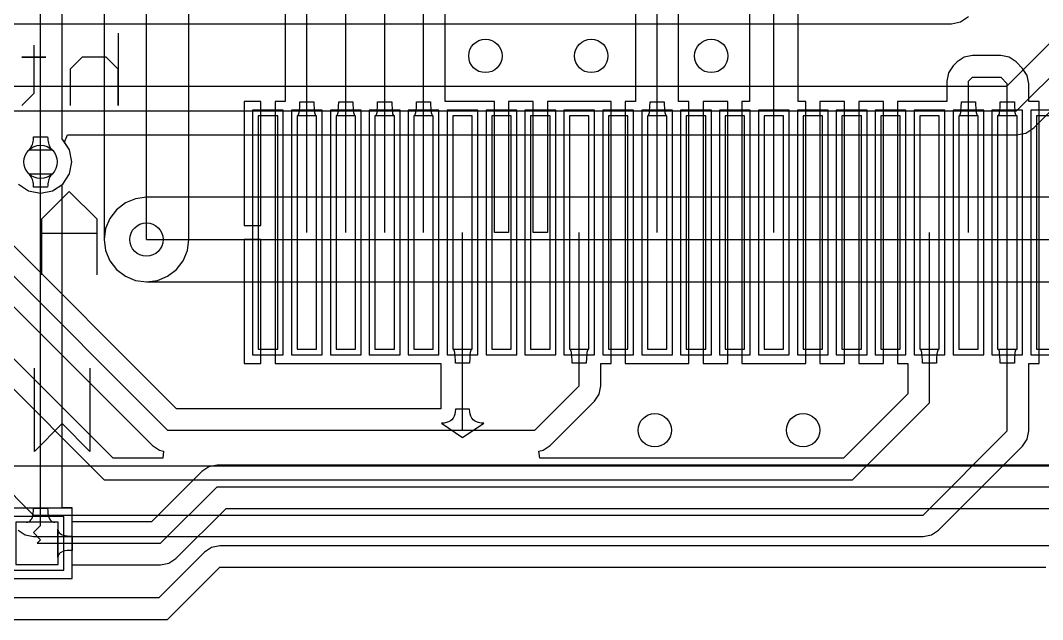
# Model space of a CAD drawing. Header units: millimetres. Extents: x 45 to 153, y 65 to 102.
# Drawn here: x 109.75 to 128.13, y 69.24 to 80.01 of the extents above; entities that cross this region are included whole.
import ezdxf

# ---------------------------------------------------------------- set-up
doc = ezdxf.new("R2010")
doc.units = ezdxf.units.MM
for name, color, linetype in [('BottomLayer', 5, 'Continuous'), ('BottomOverlay', 54, 'Continuous'), ('BottomPaste', 16, 'Continuous'), ('BottomSolder', 6, 'Continuous'), ('KeepOutLayer', 6, 'Continuous'), ('MultiLayer', 9, 'Continuous'), ('TopLayer', 1, 'Continuous'), ('TopOverlay', 2, 'Continuous'), ('TopPaste', 8, 'Continuous'), ('TopSolder', 216, 'Continuous')]:
    doc.layers.add(name, color=color, linetype=linetype)

# ---------------------------------------------------------------- blocks, each defined once
blk = doc.blocks.new('SSH1106_10')
at = {"layer": 'BottomLayer'}
for p, q in [((-7.546, 6.296), (-7.546, 2.096)), ((-7.196, 6.296), (-7.546, 6.296)), ((-7.196, 2.096), (-7.196, 6.296)), ((-6.846, 6.296), (-6.846, 2.096)), ((-6.496, 6.296), (-6.846, 6.296)), ((-6.496, 2.096), (-6.496, 6.296)), ((-6.146, 6.296), (-6.146, 2.096)), ((-5.796, 6.296), (-6.146, 6.296)), ((-5.796, 2.096), (-5.796, 6.296)), ((-5.446, 6.296), (-5.446, 2.096)), ((-5.096, 6.296), (-5.446, 6.296)), ((-5.096, 2.096), (-5.096, 6.296)), ((-4.746, 6.296), (-4.746, 2.096)), ((-4.396, 6.296), (-4.746, 6.296)), ((-4.396, 2.096), (-4.396, 6.296)), ((-4.046, 6.296), (-4.046, 2.096)), ((-3.696, 6.296), (-4.046, 6.296)), ((-3.696, 2.096), (-3.696, 6.296)), ((-3.346, 6.296), (-3.346, 2.096)), ((-2.996, 6.296), (-3.346, 6.296)), ((-2.996, 2.096), (-2.996, 6.296)), ((-2.646, 6.296), (-2.646, 2.096)), ((-2.296, 6.296), (-2.646, 6.296)), ((-2.296, 2.096), (-2.296, 6.296)), ((-1.946, 6.296), (-1.946, 2.096)), ((-1.596, 6.296), (-1.946, 6.296)), ((-1.596, 2.096), (-1.596, 6.296)), ((-1.246, 6.296), (-1.246, 2.096)), ((-0.896, 6.296), (-1.246, 6.296)), ((-0.896, 2.096), (-0.896, 6.296)), ((-0.546, 6.296), (-0.546, 2.096)), ((-0.196, 6.296), (-0.546, 6.296)), ((-0.196, 2.096), (-0.196, 6.296)), ((0.154, 6.296), (0.154, 2.096)), ((0.504, 6.296), (0.154, 6.296)), ((0.504, 2.096), (0.504, 6.296)), ((0.854, 6.296), (0.854, 2.096)), ((1.204, 6.296), (0.854, 6.296)), ((1.204, 2.096), (1.204, 6.296)), ((1.554, 6.296), (1.554, 2.096)), ((1.904, 6.296), (1.554, 6.296)), ((1.904, 2.096), (1.904, 6.296)), ((2.254, 6.296), (2.254, 2.096)), ((2.604, 6.296), (2.254, 6.296)), ((2.604, 2.096), (2.604, 6.296)), ((2.954, 6.296), (2.954, 2.096)), ((3.304, 6.296), (2.954, 6.296)), ((3.304, 2.096), (3.304, 6.296)), ((3.654, 6.296), (3.654, 2.096)), ((4.004, 6.296), (3.654, 6.296)), ((4.004, 2.096), (4.004, 6.296)), ((4.354, 6.296), (4.354, 2.096)), ((4.704, 6.296), (4.354, 6.296)), ((4.704, 2.096), (4.704, 6.296)), ((5.054, 6.296), (5.054, 2.096)), ((5.404, 6.296), (5.054, 6.296)), ((5.404, 2.096), (5.404, 6.296)), ((5.754, 6.296), (5.754, 2.096)), ((6.104, 6.296), (5.754, 6.296)), ((6.104, 2.096), (6.104, 6.296)), ((6.454, 6.296), (6.454, 2.096)), ((6.804, 6.296), (6.454, 6.296)), ((-7.546, 2.096), (-7.196, 2.096)), ((-6.846, 2.096), (-6.496, 2.096)), ((-6.146, 2.096), (-5.796, 2.096)), ((-5.446, 2.096), (-5.096, 2.096)), ((-4.746, 2.096), (-4.396, 2.096)), ((-4.046, 2.096), (-3.696, 2.096)), ((-3.346, 2.096), (-2.996, 2.096)), ((-2.646, 2.096), (-2.296, 2.096)), ((-1.946, 2.096), (-1.596, 2.096)), ((-1.246, 2.096), (-0.896, 2.096)), ((-0.546, 2.096), (-0.196, 2.096)), ((0.154, 2.096), (0.504, 2.096)), ((0.854, 2.096), (1.204, 2.096)), ((1.554, 2.096), (1.904, 2.096)), ((2.254, 2.096), (2.604, 2.096)), ((2.954, 2.096), (3.304, 2.096)), ((3.654, 2.096), (4.004, 2.096)), ((4.354, 2.096), (4.704, 2.096)), ((5.054, 2.096), (5.404, 2.096)), ((5.754, 2.096), (6.104, 2.096)), ((6.454, 2.096), (6.804, 2.096))]:
    blk.add_line(p, q, dxfattribs=at)
at = {"layer": 'BottomPaste'}
for p, q in [((-7.546, 6.296), (-7.546, 2.096)), ((-7.196, 6.296), (-7.546, 6.296)), ((-7.196, 2.096), (-7.196, 6.296)), ((-6.846, 6.296), (-6.846, 2.096)), ((-6.496, 6.296), (-6.846, 6.296)), ((-6.496, 2.096), (-6.496, 6.296)), ((-6.146, 6.296), (-6.146, 2.096)), ((-5.796, 6.296), (-6.146, 6.296)), ((-5.796, 2.096), (-5.796, 6.296)), ((-5.446, 6.296), (-5.446, 2.096)), ((-5.096, 6.296), (-5.446, 6.296)), ((-5.096, 2.096), (-5.096, 6.296)), ((-4.746, 6.296), (-4.746, 2.096)), ((-4.396, 6.296), (-4.746, 6.296)), ((-4.396, 2.096), (-4.396, 6.296)), ((-4.046, 6.296), (-4.046, 2.096)), ((-3.696, 6.296), (-4.046, 6.296)), ((-3.696, 2.096), (-3.696, 6.296)), ((-3.346, 6.296), (-3.346, 2.096)), ((-2.996, 6.296), (-3.346, 6.296)), ((-2.996, 2.096), (-2.996, 6.296)), ((-2.646, 6.296), (-2.646, 2.096)), ((-2.296, 6.296), (-2.646, 6.296)), ((-2.296, 2.096), (-2.296, 6.296)), ((-1.946, 6.296), (-1.946, 2.096)), ((-1.596, 6.296), (-1.946, 6.296)), ((-1.596, 2.096), (-1.596, 6.296)), ((-1.246, 6.296), (-1.246, 2.096)), ((-0.896, 6.296), (-1.246, 6.296)), ((-0.896, 2.096), (-0.896, 6.296)), ((-0.546, 6.296), (-0.546, 2.096)), ((-0.196, 6.296), (-0.546, 6.296)), ((-0.196, 2.096), (-0.196, 6.296)), ((0.154, 6.296), (0.154, 2.096)), ((0.504, 6.296), (0.154, 6.296)), ((0.504, 2.096), (0.504, 6.296)), ((0.854, 6.296), (0.854, 2.096)), ((1.204, 6.296), (0.854, 6.296)), ((1.204, 2.096), (1.204, 6.296)), ((1.554, 6.296), (1.554, 2.096)), ((1.904, 6.296), (1.554, 6.296)), ((1.904, 2.096), (1.904, 6.296)), ((2.254, 6.296), (2.254, 2.096)), ((2.604, 6.296), (2.254, 6.296)), ((2.604, 2.096), (2.604, 6.296)), ((2.954, 6.296), (2.954, 2.096)), ((3.304, 6.296), (2.954, 6.296)), ((3.304, 2.096), (3.304, 6.296)), ((3.654, 6.296), (3.654, 2.096)), ((4.004, 6.296), (3.654, 6.296)), ((4.004, 2.096), (4.004, 6.296)), ((4.354, 6.296), (4.354, 2.096)), ((4.704, 6.296), (4.354, 6.296)), ((4.704, 2.096), (4.704, 6.296)), ((5.054, 6.296), (5.054, 2.096)), ((5.404, 6.296), (5.054, 6.296)), ((5.404, 2.096), (5.404, 6.296)), ((5.754, 6.296), (5.754, 2.096)), ((6.104, 6.296), (5.754, 6.296)), ((6.104, 2.096), (6.104, 6.296)), ((6.454, 6.296), (6.454, 2.096)), ((6.804, 6.296), (6.454, 6.296)), ((-7.546, 2.096), (-7.196, 2.096)), ((-6.846, 2.096), (-6.496, 2.096)), ((-6.146, 2.096), (-5.796, 2.096)), ((-5.446, 2.096), (-5.096, 2.096)), ((-4.746, 2.096), (-4.396, 2.096)), ((-4.046, 2.096), (-3.696, 2.096)), ((-3.346, 2.096), (-2.996, 2.096)), ((-2.646, 2.096), (-2.296, 2.096)), ((-1.946, 2.096), (-1.596, 2.096)), ((-1.246, 2.096), (-0.896, 2.096)), ((-0.546, 2.096), (-0.196, 2.096)), ((0.154, 2.096), (0.504, 2.096)), ((0.854, 2.096), (1.204, 2.096)), ((1.554, 2.096), (1.904, 2.096)), ((2.254, 2.096), (2.604, 2.096)), ((2.954, 2.096), (3.304, 2.096)), ((3.654, 2.096), (4.004, 2.096)), ((4.354, 2.096), (4.704, 2.096)), ((5.054, 2.096), (5.404, 2.096)), ((5.754, 2.096), (6.104, 2.096)), ((6.454, 2.096), (6.804, 2.096))]:
    blk.add_line(p, q, dxfattribs=at)
at = {"layer": 'BottomSolder'}
for p, q in [((-7.648, 6.398), (-7.648, 1.994)), ((-7.095, 6.398), (-7.648, 6.398)), ((-7.095, 1.994), (-7.095, 6.398)), ((-6.948, 6.398), (-6.948, 1.994)), ((-6.395, 6.398), (-6.948, 6.398)), ((-6.395, 1.994), (-6.395, 6.398)), ((-6.248, 6.398), (-6.248, 1.994)), ((-5.695, 6.398), (-6.248, 6.398)), ((-5.695, 1.994), (-5.695, 6.398)), ((-5.548, 6.398), (-5.548, 1.994)), ((-4.995, 6.398), (-5.548, 6.398)), ((-4.995, 1.994), (-4.995, 6.398)), ((-4.848, 6.398), (-4.848, 1.994)), ((-4.295, 6.398), (-4.848, 6.398)), ((-4.295, 1.994), (-4.295, 6.398)), ((-4.148, 6.398), (-4.148, 1.994)), ((-3.595, 6.398), (-4.148, 6.398)), ((-3.595, 1.994), (-3.595, 6.398)), ((-3.448, 6.398), (-3.448, 1.994)), ((-2.895, 6.398), (-3.448, 6.398)), ((-2.895, 1.994), (-2.895, 6.398)), ((-2.748, 6.398), (-2.748, 1.994)), ((-2.195, 6.398), (-2.748, 6.398)), ((-2.195, 1.994), (-2.195, 6.398)), ((-2.048, 6.398), (-2.048, 1.994)), ((-1.495, 6.398), (-2.048, 6.398)), ((-1.495, 1.994), (-1.495, 6.398)), ((-1.348, 6.398), (-1.348, 1.994)), ((-0.795, 6.398), (-1.348, 6.398)), ((-0.795, 1.994), (-0.795, 6.398)), ((-0.648, 6.398), (-0.648, 1.994)), ((-0.095, 6.398), (-0.648, 6.398)), ((-0.095, 1.994), (-0.095, 6.398)), ((0.052, 6.398), (0.052, 1.994)), ((0.605, 6.398), (0.052, 6.398)), ((0.605, 1.994), (0.605, 6.398)), ((0.752, 6.398), (0.752, 1.994)), ((1.305, 6.398), (0.752, 6.398)), ((1.305, 1.994), (1.305, 6.398)), ((1.452, 6.398), (1.452, 1.994)), ((2.005, 6.398), (1.452, 6.398)), ((2.005, 1.994), (2.005, 6.398)), ((2.152, 6.398), (2.152, 1.994)), ((2.705, 6.398), (2.152, 6.398)), ((2.705, 1.994), (2.705, 6.398)), ((2.852, 6.398), (2.852, 1.994)), ((3.405, 6.398), (2.852, 6.398)), ((3.405, 1.994), (3.405, 6.398)), ((3.552, 6.398), (3.552, 1.994)), ((4.105, 6.398), (3.552, 6.398)), ((4.105, 1.994), (4.105, 6.398)), ((4.252, 6.398), (4.252, 1.994)), ((4.805, 6.398), (4.252, 6.398)), ((4.805, 1.994), (4.805, 6.398)), ((4.952, 6.398), (4.952, 1.994)), ((5.505, 6.398), (4.952, 6.398)), ((5.505, 1.994), (5.505, 6.398)), ((5.652, 6.398), (5.652, 1.994)), ((6.205, 6.398), (5.652, 6.398)), ((6.205, 1.994), (6.205, 6.398)), ((6.352, 6.398), (6.352, 1.994)), ((6.905, 6.398), (6.352, 6.398)), ((-7.648, 1.994), (-7.095, 1.994)), ((-6.948, 1.994), (-6.395, 1.994)), ((-6.248, 1.994), (-5.695, 1.994)), ((-5.548, 1.994), (-4.995, 1.994)), ((-4.848, 1.994), (-4.295, 1.994)), ((-4.148, 1.994), (-3.595, 1.994)), ((-3.448, 1.994), (-2.895, 1.994)), ((-2.748, 1.994), (-2.195, 1.994)), ((-2.048, 1.994), (-1.495, 1.994)), ((-1.348, 1.994), (-0.795, 1.994)), ((-0.648, 1.994), (-0.095, 1.994)), ((0.052, 1.994), (0.605, 1.994)), ((0.752, 1.994), (1.305, 1.994)), ((1.452, 1.994), (2.005, 1.994)), ((2.152, 1.994), (2.705, 1.994)), ((2.852, 1.994), (3.405, 1.994)), ((3.552, 1.994), (4.105, 1.994)), ((4.252, 1.994), (4.805, 1.994)), ((4.952, 1.994), (5.505, 1.994)), ((5.652, 1.994), (6.205, 1.994)), ((6.352, 1.994), (6.905, 1.994))]:
    blk.add_line(p, q, dxfattribs=at)
at = {"layer": 'TopOverlay'}
blk.add_line((-14.561, 0), (20.039, 0), dxfattribs=at)
blk = doc.blocks.new('R0603_31')
at = {"layer": 'TopLayer'}
for p, q in [((-1.079, 0.381), (-1.079, -0.381)), ((-0.317, 0.381), (-1.079, 0.381)), ((-0.317, -0.381), (-0.317, 0.381)), ((0.317, 0.381), (0.317, -0.381)), ((1.079, 0.381), (0.317, 0.381)), ((1.079, -0.381), (1.079, 0.381)), ((-1.079, -0.381), (-0.317, -0.381)), ((0.317, -0.381), (1.079, -0.381))]:
    blk.add_line(p, q, dxfattribs=at)
at = {"layer": 'TopOverlay'}
for p, q in [((-1.333, 0.635), (-1.333, -0.635)), ((1.333, 0.635), (-1.333, 0.635)), ((1.333, 0.635), (1.333, -0.635)), ((1.333, -0.635), (-1.333, -0.635))]:
    blk.add_line(p, q, dxfattribs=at)
at = {"layer": 'TopPaste'}
for p, q in [((-1.079, 0.381), (-1.079, -0.381)), ((-0.317, 0.381), (-1.079, 0.381)), ((-0.317, -0.381), (-0.317, 0.381)), ((0.317, 0.381), (0.317, -0.381)), ((1.079, 0.381), (0.317, 0.381)), ((1.079, -0.381), (1.079, 0.381)), ((-1.079, -0.381), (-0.317, -0.381)), ((0.317, -0.381), (1.079, -0.381))]:
    blk.add_line(p, q, dxfattribs=at)
at = {"layer": 'TopSolder'}
for p, q in [((-1.181, 0.483), (-1.181, -0.483)), ((-0.216, 0.483), (-1.181, 0.483)), ((-0.216, -0.483), (-0.216, 0.483)), ((0.216, 0.483), (0.216, -0.483)), ((1.181, 0.483), (0.216, 0.483)), ((1.181, -0.483), (1.181, 0.483)), ((-1.181, -0.483), (-0.216, -0.483)), ((0.216, -0.483), (1.181, -0.483))]:
    blk.add_line(p, q, dxfattribs=at)

msp = doc.modelspace()

# ---------------------------------------------------------------- linework, layer by layer
at = {"layer": 'BottomLayer'}
for p, q in [((116.999, 76.2), (116.999, 94.71)), ((117.387, 78.554), (117.387, 94.71)), ((122.862, 94.089), (122.862, 78.554)), ((123.299, 76.2), (123.299, 94.089)), ((123.736, 78.554), (123.736, 93.908)), ((116.299, 76.2), (116.299, 93.759)), ((121.199, 76.2), (121.199, 92.796)), ((121.587, 78.554), (121.587, 92.796)), ((115.599, 76.2), (115.599, 92.554)), ((120.811, 92.635), (120.811, 78.554)), ((114.899, 76.2), (114.899, 91.603)), ((114.511, 91.442), (114.511, 78.554)), ((112.014, 76.073), (112.014, 89.662)), ((112.775, 76.073), (112.775, 89.662)), ((110.109, 77.47), (110.109, 89.408)), ((111.253, 89.347), (111.253, 76.073)), ((110.497, 77.887), (110.497, 88.991)), ((126.598, 79.269), (126.524, 79.195)), ((126.724, 79.353), (126.598, 79.269)), ((126.873, 79.382), (126.724, 79.353)), ((127.381, 79.382), (126.873, 79.382)), ((127.53, 79.353), (127.381, 79.382)), ((127.656, 79.269), (127.53, 79.353)), ((127.774, 79.151), (127.656, 79.269)), ((126.44, 79.069), (126.411, 78.92)), ((126.524, 79.195), (126.44, 79.069)), ((127.858, 79.025), (127.774, 79.151)), ((126.411, 78.92), (126.411, 78.554)), ((126.799, 78.92), (126.873, 78.994)), ((126.799, 76.2), (126.799, 78.92)), ((126.873, 78.994), (127.381, 78.994)), ((127.381, 78.994), (127.499, 78.876)), ((127.887, 78.876), (127.858, 79.025)), ((127.499, 76.2), (127.499, 78.876)), ((127.887, 78.554), (127.887, 78.876)), ((114.072, 78.554), (113.77, 78.554)), ((113.77, 78.554), (113.77, 76.327)), ((114.072, 76.327), (114.072, 78.554)), ((114.511, 78.554), (114.326, 78.554)), ((114.326, 78.554), (114.326, 76.2)), ((114.77, 78.46), (114.772, 78.551)), ((114.772, 78.551), (115.026, 78.551)), ((115.026, 78.551), (115.026, 78.503)), ((115.47, 78.46), (115.472, 78.551)), ((115.472, 78.551), (115.726, 78.551)), ((115.726, 78.551), (115.726, 78.503)), ((116.17, 78.46), (116.172, 78.551)), ((116.172, 78.551), (116.426, 78.551)), ((116.426, 78.551), (116.426, 78.503)), ((116.87, 78.46), (116.872, 78.551)), ((116.872, 78.551), (117.126, 78.551)), ((117.126, 78.551), (117.126, 78.503)), ((118.272, 78.554), (117.387, 78.554)), ((118.272, 76.2), (118.272, 78.554)), ((118.972, 78.554), (118.526, 78.554)), ((118.526, 78.554), (118.526, 76.2)), ((118.972, 76.2), (118.972, 78.554)), ((120.372, 78.554), (119.226, 78.554)), ((119.226, 78.554), (119.226, 76.2)), ((120.372, 76.2), (120.372, 78.554)), ((120.811, 78.554), (120.626, 78.554)), ((120.626, 78.554), (120.626, 76.2)), ((121.07, 78.46), (121.072, 78.551)), ((121.072, 78.551), (121.326, 78.551)), ((121.326, 78.551), (121.326, 78.503)), ((121.772, 78.554), (121.587, 78.554)), ((121.772, 76.2), (121.772, 78.554)), ((122.472, 78.554), (122.026, 78.554)), ((122.026, 78.554), (122.026, 76.2)), ((122.472, 76.2), (122.472, 78.554)), ((122.862, 78.554), (122.726, 78.554)), ((122.726, 78.554), (122.726, 76.2)), ((123.872, 78.554), (123.736, 78.554)), ((123.872, 76.2), (123.872, 78.554)), ((124.572, 78.554), (124.126, 78.554)), ((124.126, 78.554), (124.126, 76.2)), ((124.572, 76.2), (124.572, 78.554)), ((125.272, 78.554), (124.826, 78.554)), ((124.826, 78.554), (124.826, 76.2)), ((125.272, 76.2), (125.272, 78.554)), ((126.411, 78.554), (125.526, 78.554)), ((125.526, 78.554), (125.526, 76.2)), ((126.67, 78.46), (126.672, 78.551)), ((126.672, 78.551), (126.926, 78.551)), ((126.926, 78.551), (126.926, 78.503)), ((127.37, 78.46), (127.372, 78.551)), ((127.372, 78.551), (127.626, 78.551)), ((127.626, 78.551), (127.626, 78.503)), ((128.072, 78.554), (127.887, 78.554)), ((128.072, 76.2), (128.072, 78.554)), ((114.75, 78.32), (114.756, 78.338)), ((114.756, 78.338), (114.761, 78.36)), ((114.761, 78.36), (114.765, 78.388)), ((114.765, 78.388), (114.77, 78.46)), ((115.026, 78.503), (115.037, 78.36)), ((115.037, 78.36), (115.042, 78.338)), ((115.042, 78.338), (115.048, 78.32)), ((115.45, 78.32), (115.456, 78.338)), ((115.456, 78.338), (115.461, 78.36)), ((115.461, 78.36), (115.465, 78.388)), ((115.465, 78.388), (115.47, 78.46)), ((115.726, 78.503), (115.737, 78.36)), ((115.737, 78.36), (115.742, 78.338)), ((115.742, 78.338), (115.748, 78.32)), ((116.15, 78.32), (116.156, 78.338)), ((116.156, 78.338), (116.161, 78.36)), ((116.161, 78.36), (116.165, 78.388)), ((116.165, 78.388), (116.17, 78.46)), ((116.426, 78.503), (116.437, 78.36)), ((116.437, 78.36), (116.442, 78.338)), ((116.442, 78.338), (116.448, 78.32)), ((116.85, 78.32), (116.856, 78.338)), ((116.856, 78.338), (116.861, 78.36)), ((116.861, 78.36), (116.865, 78.388)), ((116.865, 78.388), (116.87, 78.46)), ((117.126, 78.503), (117.137, 78.36)), ((117.137, 78.36), (117.142, 78.338)), ((117.142, 78.338), (117.148, 78.32)), ((121.05, 78.32), (121.056, 78.338)), ((121.056, 78.338), (121.061, 78.36)), ((121.061, 78.36), (121.065, 78.388)), ((121.065, 78.388), (121.07, 78.46)), ((121.326, 78.503), (121.337, 78.36)), ((121.337, 78.36), (121.342, 78.338)), ((121.342, 78.338), (121.348, 78.32)), ((126.65, 78.32), (126.656, 78.338)), ((126.656, 78.338), (126.661, 78.36)), ((126.661, 78.36), (126.665, 78.388)), ((126.665, 78.388), (126.67, 78.46)), ((126.926, 78.503), (126.937, 78.36)), ((126.937, 78.36), (126.942, 78.338)), ((126.942, 78.338), (126.948, 78.32)), ((127.35, 78.32), (127.356, 78.338)), ((127.356, 78.338), (127.361, 78.36)), ((127.361, 78.36), (127.365, 78.388)), ((127.365, 78.388), (127.37, 78.46)), ((127.626, 78.503), (127.637, 78.36)), ((127.637, 78.36), (127.642, 78.338)), ((127.642, 78.338), (127.648, 78.32)), ((114.727, 78.297), (114.736, 78.299)), ((115.071, 78.297), (114.727, 78.297)), ((114.736, 78.299), (114.743, 78.307)), ((114.743, 78.307), (114.75, 78.32)), ((115.048, 78.32), (115.055, 78.307)), ((115.055, 78.307), (115.062, 78.299)), ((115.062, 78.299), (115.071, 78.297)), ((115.427, 78.297), (115.436, 78.299)), ((115.771, 78.297), (115.427, 78.297)), ((115.436, 78.299), (115.443, 78.307)), ((115.443, 78.307), (115.45, 78.32)), ((115.748, 78.32), (115.755, 78.307)), ((115.755, 78.307), (115.762, 78.299)), ((115.762, 78.299), (115.771, 78.297)), ((116.127, 78.297), (116.136, 78.299)), ((116.471, 78.297), (116.127, 78.297)), ((116.136, 78.299), (116.143, 78.307)), ((116.143, 78.307), (116.15, 78.32)), ((116.448, 78.32), (116.455, 78.307)), ((116.455, 78.307), (116.462, 78.299)), ((116.462, 78.299), (116.471, 78.297)), ((116.827, 78.297), (116.836, 78.299)), ((117.171, 78.297), (116.827, 78.297)), ((116.836, 78.299), (116.843, 78.307)), ((116.843, 78.307), (116.85, 78.32)), ((117.148, 78.32), (117.155, 78.307)), ((117.155, 78.307), (117.162, 78.299)), ((117.162, 78.299), (117.171, 78.297)), ((121.027, 78.297), (121.036, 78.299)), ((121.371, 78.297), (121.027, 78.297)), ((121.036, 78.299), (121.043, 78.307)), ((121.043, 78.307), (121.05, 78.32)), ((121.348, 78.32), (121.355, 78.307)), ((121.355, 78.307), (121.362, 78.299)), ((121.362, 78.299), (121.371, 78.297)), ((126.627, 78.297), (126.636, 78.299)), ((126.971, 78.297), (126.627, 78.297)), ((126.636, 78.299), (126.643, 78.307)), ((126.643, 78.307), (126.65, 78.32)), ((126.948, 78.32), (126.955, 78.307)), ((126.955, 78.307), (126.962, 78.299)), ((126.962, 78.299), (126.971, 78.297)), ((127.327, 78.297), (127.336, 78.299)), ((127.671, 78.297), (127.327, 78.297)), ((127.336, 78.299), (127.343, 78.307)), ((127.343, 78.307), (127.35, 78.32)), ((127.648, 78.32), (127.655, 78.307)), ((127.655, 78.307), (127.662, 78.299)), ((127.662, 78.299), (127.671, 78.297)), ((109.952, 77.761), (109.961, 77.784)), ((109.961, 77.784), (109.969, 77.809)), ((109.969, 77.809), (109.975, 77.835)), ((109.975, 77.835), (109.979, 77.862)), ((109.979, 77.862), (109.981, 77.891)), ((109.981, 77.891), (109.982, 77.922)), ((109.982, 77.922), (110.236, 77.922)), ((110.236, 77.922), (110.237, 77.891)), ((110.237, 77.891), (110.239, 77.862)), ((110.239, 77.862), (110.243, 77.835)), ((110.243, 77.835), (110.249, 77.809)), ((110.249, 77.809), (110.257, 77.784)), ((110.257, 77.784), (110.266, 77.761)), ((110.498, 77.882), (110.497, 77.887)), ((110.5, 77.875), (110.498, 77.882)), ((110.508, 77.869), (110.5, 77.875)), ((110.631, 77.686), (110.508, 77.869)), ((109.899, 77.684), (109.915, 77.701)), ((110.319, 77.684), (109.899, 77.684)), ((109.915, 77.701), (109.929, 77.72)), ((109.929, 77.72), (109.941, 77.74)), ((109.941, 77.74), (109.952, 77.761)), ((110.266, 77.761), (110.277, 77.74)), ((110.277, 77.74), (110.289, 77.72)), ((110.289, 77.72), (110.303, 77.701)), ((110.303, 77.701), (110.319, 77.684)), ((110.674, 77.47), (110.631, 77.686)), ((110.631, 77.254), (110.674, 77.47)), ((110.508, 77.071), (110.631, 77.254)), ((109.71, 77.071), (109.893, 76.948)), ((110.325, 76.948), (110.508, 77.071)), ((111.413, 72.143), (106.701, 76.856)), ((112.556, 73.032), (108.592, 76.996)), ((109.893, 76.948), (110.109, 76.905)), ((110.109, 76.905), (110.325, 76.948)), ((108.204, 76.835), (112.395, 72.644)), ((106.426, 76.581), (111.252, 71.755)), ((107.929, 76.56), (112.12, 72.369)), ((113.77, 76.327), (114.072, 76.327)), ((114.326, 76.2), (114.326, 73.846)), ((117.699, 72.644), (117.699, 76.2)), ((118.526, 76.2), (118.272, 76.2)), ((119.226, 76.2), (118.972, 76.2)), ((119.799, 73.444), (119.799, 76.2)), ((120.372, 73.846), (120.372, 76.2)), ((120.626, 76.2), (120.626, 73.846)), ((121.772, 73.846), (121.772, 76.2)), ((122.026, 76.2), (122.026, 73.846)), ((122.472, 73.846), (122.472, 76.2)), ((122.726, 76.2), (122.726, 73.846)), ((123.872, 73.846), (123.872, 76.2)), ((124.126, 76.2), (124.126, 73.846)), ((124.572, 73.846), (124.572, 76.2)), ((124.826, 76.2), (124.826, 73.846)), ((125.272, 73.846), (125.272, 76.2)), ((125.526, 76.2), (125.526, 73.846)), ((126.099, 73.14), (126.099, 76.2)), ((127.499, 72.635), (127.499, 76.2)), ((128.072, 73.846), (128.072, 76.2)), ((111.253, 76.073), (111.279, 75.876)), ((112.749, 75.876), (112.775, 76.073)), ((114.072, 76.073), (113.77, 76.073)), ((113.77, 76.073), (113.77, 73.846)), ((114.072, 73.846), (114.072, 76.073)), ((105.283, 75.819), (109.982, 71.12)), ((111.279, 75.876), (111.355, 75.693)), ((112.673, 75.693), (112.749, 75.876)), ((111.355, 75.693), (111.476, 75.535)), ((112.552, 75.535), (112.673, 75.693)), ((111.476, 75.535), (111.634, 75.414)), ((111.634, 75.414), (111.817, 75.338)), ((112.211, 75.338), (112.394, 75.414)), ((112.394, 75.414), (112.552, 75.535)), ((111.817, 75.338), (112.014, 75.312)), ((112.014, 75.312), (112.211, 75.338)), ((117.536, 74.101), (117.527, 74.103)), ((117.527, 74.103), (117.871, 74.103)), ((117.543, 74.093), (117.536, 74.101)), ((117.862, 74.101), (117.855, 74.093)), ((117.871, 74.103), (117.862, 74.101)), ((119.636, 74.101), (119.627, 74.103)), ((119.627, 74.103), (119.971, 74.103)), ((119.643, 74.093), (119.636, 74.101)), ((119.962, 74.101), (119.955, 74.093)), ((119.971, 74.103), (119.962, 74.101)), ((125.936, 74.101), (125.927, 74.103)), ((125.927, 74.103), (126.271, 74.103)), ((125.943, 74.093), (125.936, 74.101)), ((126.262, 74.101), (126.255, 74.093)), ((126.271, 74.103), (126.262, 74.101)), ((127.336, 74.101), (127.327, 74.103)), ((127.327, 74.103), (127.671, 74.103)), ((127.343, 74.093), (127.336, 74.101)), ((127.662, 74.101), (127.655, 74.093)), ((127.671, 74.103), (127.662, 74.101)), ((117.55, 74.08), (117.543, 74.093)), ((117.556, 74.062), (117.55, 74.08)), ((117.561, 74.04), (117.556, 74.062)), ((117.572, 73.897), (117.561, 74.04)), ((117.828, 73.94), (117.826, 73.849)), ((117.833, 74.012), (117.828, 73.94)), ((117.837, 74.04), (117.833, 74.012)), ((117.842, 74.062), (117.837, 74.04)), ((117.848, 74.08), (117.842, 74.062)), ((117.855, 74.093), (117.848, 74.08)), ((119.65, 74.08), (119.643, 74.093)), ((119.656, 74.062), (119.65, 74.08)), ((119.661, 74.04), (119.656, 74.062)), ((119.672, 73.897), (119.661, 74.04)), ((119.928, 73.94), (119.926, 73.849)), ((119.933, 74.012), (119.928, 73.94)), ((119.937, 74.04), (119.933, 74.012)), ((119.942, 74.062), (119.937, 74.04)), ((119.948, 74.08), (119.942, 74.062)), ((119.955, 74.093), (119.948, 74.08)), ((125.95, 74.08), (125.943, 74.093)), ((125.956, 74.062), (125.95, 74.08)), ((125.961, 74.04), (125.956, 74.062)), ((125.972, 73.897), (125.961, 74.04)), ((126.228, 73.94), (126.226, 73.849)), ((126.233, 74.012), (126.228, 73.94)), ((126.237, 74.04), (126.233, 74.012)), ((126.242, 74.062), (126.237, 74.04)), ((126.248, 74.08), (126.242, 74.062)), ((126.255, 74.093), (126.248, 74.08)), ((127.35, 74.08), (127.343, 74.093)), ((127.356, 74.062), (127.35, 74.08)), ((127.361, 74.04), (127.356, 74.062)), ((127.372, 73.897), (127.361, 74.04)), ((127.628, 73.94), (127.626, 73.849)), ((127.633, 74.012), (127.628, 73.94)), ((127.637, 74.04), (127.633, 74.012)), ((127.642, 74.062), (127.637, 74.04)), ((127.648, 74.08), (127.642, 74.062)), ((127.655, 74.093), (127.648, 74.08)), ((113.77, 73.846), (114.072, 73.846)), ((114.326, 73.846), (117.311, 73.846)), ((117.311, 73.846), (117.311, 73.032)), ((117.572, 73.849), (117.572, 73.897)), ((117.826, 73.849), (117.572, 73.849)), ((119.672, 73.849), (119.672, 73.897)), ((119.926, 73.849), (119.672, 73.849)), ((120.187, 73.444), (120.187, 73.846)), ((120.187, 73.846), (120.372, 73.846)), ((120.626, 73.846), (121.772, 73.846)), ((122.026, 73.846), (122.472, 73.846)), ((122.726, 73.846), (123.872, 73.846)), ((124.126, 73.846), (124.572, 73.846)), ((124.826, 73.846), (125.272, 73.846)), ((125.526, 73.846), (125.711, 73.846)), ((125.711, 73.846), (125.711, 73.301)), ((125.972, 73.849), (125.972, 73.897)), ((126.226, 73.849), (125.972, 73.849)), ((127.372, 73.849), (127.372, 73.897)), ((127.626, 73.849), (127.372, 73.849)), ((127.887, 72.635), (127.887, 73.846)), ((127.887, 73.846), (128.072, 73.846)), ((118.999, 72.644), (119.799, 73.444)), ((120.158, 73.295), (120.187, 73.444)), ((120.074, 73.169), (120.158, 73.295)), ((125.711, 73.301), (124.553, 72.143)), ((117.311, 73.032), (112.556, 73.032)), ((117.572, 73.025), (117.569, 72.977)), ((117.826, 73.025), (117.572, 73.025)), ((117.829, 72.977), (117.826, 73.025)), ((119.274, 72.369), (120.074, 73.169)), ((124.714, 71.755), (126.099, 73.14)), ((117.481, 72.812), (117.448, 72.794)), ((117.509, 72.834), (117.481, 72.812)), ((117.531, 72.862), (117.509, 72.834)), ((117.549, 72.895), (117.531, 72.862)), ((117.562, 72.934), (117.549, 72.895)), ((117.569, 72.977), (117.562, 72.934)), ((117.836, 72.934), (117.829, 72.977)), ((117.849, 72.895), (117.836, 72.934)), ((117.867, 72.862), (117.849, 72.895)), ((117.89, 72.834), (117.867, 72.862)), ((117.917, 72.812), (117.89, 72.834)), ((117.95, 72.794), (117.917, 72.812)), ((112.395, 72.644), (117.699, 72.644)), ((117.366, 72.774), (117.318, 72.771)), ((117.318, 72.771), (117.699, 72.517)), ((117.409, 72.781), (117.366, 72.774)), ((117.448, 72.794), (117.409, 72.781)), ((117.699, 72.517), (118.08, 72.771)), ((117.699, 72.644), (118.999, 72.644)), ((117.989, 72.781), (117.95, 72.794)), ((118.032, 72.774), (117.989, 72.781)), ((118.08, 72.771), (118.032, 72.774)), ((125.984, 71.12), (127.499, 72.635)), ((127.858, 72.486), (127.887, 72.635)), ((117.699, 72.517), (117.699, 72.517)), ((117.699, 72.517), (117.699, 72.517)), ((117.699, 72.517), (117.699, 72.517)), ((117.699, 72.517), (117.699, 72.517)), ((117.699, 72.517), (117.699, 72.517)), ((117.699, 72.517), (117.699, 72.517)), ((117.699, 72.517), (117.699, 72.517)), ((117.699, 72.517), (117.699, 72.517)), ((117.699, 72.517), (117.699, 72.517)), ((117.699, 72.517), (117.699, 72.517)), ((127.774, 72.36), (127.858, 72.486)), ((112.12, 72.369), (112.246, 72.285)), ((112.246, 72.285), (112.32, 72.27)), ((112.32, 72.27), (112.307, 72.143)), ((119.074, 72.27), (119.148, 72.285)), ((119.087, 72.143), (119.074, 72.27)), ((119.148, 72.285), (119.274, 72.369)), ((126.259, 70.845), (127.774, 72.36)), ((112.307, 72.143), (111.413, 72.143)), ((124.553, 72.143), (119.087, 72.143)), ((111.252, 71.755), (124.714, 71.755)), ((109.982, 71.12), (125.984, 71.12)), ((109.707, 70.845), (109.833, 70.761)), ((126.133, 70.761), (126.259, 70.845)), ((109.833, 70.761), (109.982, 70.732)), ((109.982, 70.732), (125.984, 70.732)), ((125.984, 70.732), (126.133, 70.761)), ((113.06, 70.455), (112.234, 69.629)), ((113.186, 70.539), (113.06, 70.455)), ((113.335, 70.569), (113.186, 70.539)), ((136.474, 70.569), (113.335, 70.569)), ((112.234, 69.629), (79.49, 69.629))]:
    msp.add_line(p, q, dxfattribs=at)
for centre in [(118.11, 79.375), (120.015, 79.375), (122.174, 79.375), (110.109, 77.47), (112.014, 76.073), (121.158, 72.644), (123.825, 72.644)]:
    msp.add_circle(centre, 0.3, dxfattribs=at)
at = {"layer": 'BottomOverlay'}
for p, q in [((111.506, 79.786), (111.506, 78.486)), ((109.99, 79.569), (109.99, 79.352)), ((110.206, 79.352), (109.773, 79.352)), ((109.773, 79.352), (109.99, 79.352)), ((109.99, 79.352), (110.206, 79.352)), ((109.99, 79.352), (109.99, 78.703)), ((110.856, 79.352), (110.64, 79.136)), ((111.289, 79.352), (110.856, 79.352)), ((111.506, 79.136), (111.289, 79.352)), ((110.64, 79.136), (110.64, 78.486)), ((111.506, 78.486), (111.506, 79.136)), ((109.99, 78.703), (109.773, 78.486)), ((110.625, 76.938), (110.125, 76.438)), ((111.125, 76.438), (110.625, 76.938)), ((110.125, 76.438), (110.125, 75.438)), ((111.125, 75.438), (111.125, 76.438)), ((110.125, 75.438), (110.125, 76.188)), ((110.125, 76.188), (111.125, 76.188)), ((109.998, 72.263), (109.998, 73.763)), ((110.998, 73.763), (110.998, 72.263)), ((110.498, 72.763), (109.998, 72.263)), ((110.998, 72.263), (110.498, 72.763))]:
    msp.add_line(p, q, dxfattribs=at)
at = {"layer": 'KeepOutLayer'}
for p, q in [((112.395, 69.24), (113.335, 70.18)), ((113.335, 70.18), (113.36, 70.18)), ((113.36, 70.18), (128.194, 70.18)), ((61.47, 69.24), (112.395, 69.24))]:
    msp.add_line(p, q, dxfattribs=at)
at = {"layer": 'MultiLayer'}
for centre in [(118.11, 79.375), (120.015, 79.375), (122.174, 79.375), (110.109, 77.47), (112.014, 76.073), (121.158, 72.644), (123.825, 72.644)]:
    msp.add_circle(centre, 0.3, dxfattribs=at)
at = {"layer": 'TopLayer'}
for p, q in [((138.415, 89.757), (127.486, 78.828)), ((127.667, 78.391), (138.724, 89.448)), ((127.976, 78.082), (138.905, 89.011)), ((126.492, 79.954), (126.659, 79.987)), ((126.659, 79.987), (126.801, 80.082)), ((105.385, 79.954), (126.492, 79.954)), ((127.486, 78.828), (105.385, 78.828)), ((104.013, 78.391), (127.667, 78.391)), ((127.667, 77.954), (127.834, 77.987)), ((127.834, 77.987), (127.976, 78.082)), ((110.537, 77.827), (110.594, 77.954)), ((110.631, 77.686), (110.537, 77.827)), ((110.594, 77.954), (127.667, 77.954)), ((110.674, 77.47), (110.631, 77.686)), ((110.109, 70.93), (110.109, 77.47)), ((110.631, 77.254), (110.674, 77.47)), ((109.915, 77.239), (109.899, 77.256)), ((109.899, 77.256), (110.319, 77.256)), ((109.929, 77.22), (109.915, 77.239)), ((110.303, 77.239), (110.289, 77.22)), ((110.319, 77.256), (110.303, 77.239)), ((110.508, 77.071), (110.631, 77.254)), ((109.941, 77.2), (109.929, 77.22)), ((109.952, 77.179), (109.941, 77.2)), ((109.961, 77.156), (109.952, 77.179)), ((109.969, 77.131), (109.961, 77.156)), ((109.975, 77.105), (109.969, 77.131)), ((109.979, 77.078), (109.975, 77.105)), ((109.981, 77.049), (109.979, 77.078)), ((109.982, 77.018), (109.981, 77.049)), ((110.237, 77.049), (110.236, 77.018)), ((110.239, 77.078), (110.237, 77.049)), ((110.243, 77.105), (110.239, 77.078)), ((110.249, 77.131), (110.243, 77.105)), ((110.257, 77.156), (110.249, 77.131)), ((110.266, 77.179), (110.257, 77.156)), ((110.277, 77.2), (110.266, 77.179)), ((110.289, 77.22), (110.277, 77.2)), ((110.497, 77.053), (110.498, 77.058)), ((110.497, 71.247), (110.497, 77.053)), ((110.498, 77.058), (110.5, 77.065)), ((110.5, 77.065), (110.508, 77.071)), ((110.236, 77.018), (109.982, 77.018)), ((111.634, 76.732), (111.476, 76.611)), ((111.817, 76.808), (111.634, 76.732)), ((112.014, 76.834), (111.817, 76.808)), ((133.543, 76.834), (112.014, 76.834)), ((111.476, 76.611), (111.355, 76.453)), ((111.355, 76.453), (111.279, 76.27)), ((111.279, 76.27), (111.253, 76.073)), ((111.253, 76.073), (111.279, 75.876)), ((112.014, 76.073), (133.858, 76.073)), ((111.279, 75.876), (111.355, 75.693)), ((111.355, 75.693), (111.476, 75.535)), ((111.476, 75.535), (111.634, 75.414)), ((111.634, 75.414), (111.817, 75.338)), ((111.817, 75.338), (112.014, 75.312)), ((112.014, 75.312), (133.858, 75.312)), ((113.009, 71.903), (112.107, 71)), ((113.135, 71.987), (113.009, 71.903)), ((113.284, 72.016), (113.135, 71.987)), ((142.968, 72.016), (113.284, 72.016)), ((112.268, 70.612), (113.284, 71.628)), ((113.284, 71.628), (143.129, 71.628)), ((109.977, 71.153), (109.981, 71.196)), ((109.981, 71.196), (109.982, 71.244)), ((109.982, 71.244), (110.236, 71.244)), ((110.236, 71.244), (110.237, 71.196)), ((110.237, 71.196), (110.241, 71.153)), ((110.68, 71.247), (110.497, 71.247)), ((110.68, 71), (110.68, 71.247)), ((112.543, 70.337), (113.445, 71.24)), ((113.445, 71.24), (143.129, 71.24)), ((109.855, 70.99), (109.879, 70.992)), ((110.363, 70.99), (109.855, 70.99)), ((109.879, 70.992), (109.901, 71)), ((109.901, 71), (109.92, 71.013)), ((109.92, 71.013), (109.936, 71.031)), ((109.936, 71.031), (109.95, 71.053)), ((109.95, 71.053), (109.962, 71.081)), ((109.962, 71.081), (109.971, 71.114)), ((109.971, 71.114), (109.977, 71.153)), ((110.241, 71.153), (110.247, 71.114)), ((110.247, 71.114), (110.256, 71.081)), ((110.256, 71.081), (110.268, 71.053)), ((110.268, 71.053), (110.282, 71.031)), ((110.282, 71.031), (110.298, 71.013)), ((110.298, 71.013), (110.317, 71)), ((110.317, 71), (110.339, 70.992)), ((110.339, 70.992), (110.363, 70.99)), ((112.107, 71), (110.68, 71)), ((109.982, 70.803), (110.109, 70.93)), ((109.982, 70.803), (110.109, 70.676)), ((110.42, 70.358), (110.42, 70.866)), ((110.42, 70.866), (110.423, 70.842)), ((110.423, 70.842), (110.431, 70.82)), ((110.431, 70.82), (110.444, 70.801)), ((110.444, 70.801), (110.462, 70.785)), ((110.045, 70.612), (110.109, 70.676)), ((110.045, 70.612), (112.268, 70.612)), ((110.462, 70.785), (110.485, 70.771)), ((110.485, 70.771), (110.513, 70.759)), ((110.513, 70.759), (110.546, 70.75)), ((110.546, 70.75), (110.585, 70.744)), ((110.585, 70.744), (110.629, 70.74)), ((110.629, 70.74), (110.677, 70.739)), ((110.677, 70.739), (110.677, 70.485)), ((110.444, 70.423), (110.431, 70.404)), ((110.462, 70.439), (110.444, 70.423)), ((110.485, 70.453), (110.462, 70.439)), ((110.513, 70.465), (110.485, 70.453)), ((110.546, 70.474), (110.513, 70.465)), ((110.585, 70.48), (110.546, 70.474)), ((110.629, 70.484), (110.585, 70.48)), ((110.677, 70.485), (110.629, 70.484)), ((113.06, 70.455), (112.234, 69.629)), ((113.186, 70.539), (113.06, 70.455)), ((113.335, 70.569), (113.186, 70.539)), ((136.474, 70.569), (113.335, 70.569)), ((110.423, 70.382), (110.42, 70.358)), ((110.431, 70.404), (110.423, 70.382)), ((112.268, 70.224), (112.417, 70.253)), ((112.417, 70.253), (112.543, 70.337)), ((110.68, 69.977), (110.68, 70.224)), ((110.68, 70.224), (112.268, 70.224)), ((109.41, 69.977), (110.68, 69.977)), ((112.234, 69.629), (105.367, 69.629))]:
    msp.add_line(p, q, dxfattribs=at)
for centre in [(118.11, 79.375), (120.015, 79.375), (122.174, 79.375), (110.109, 77.47), (112.014, 76.073), (121.158, 72.644), (123.825, 72.644)]:
    msp.add_circle(centre, 0.3, dxfattribs=at)

# ---------------------------------------------------------------- block references
msp.add_blockref('SSH1106_10', (121.57, 72.004))
at = {"rotation": 180}
msp.add_blockref('R0603_31', (109.347, 70.612), dxfattribs=at)

doc.saveas('drawing.dxf')
